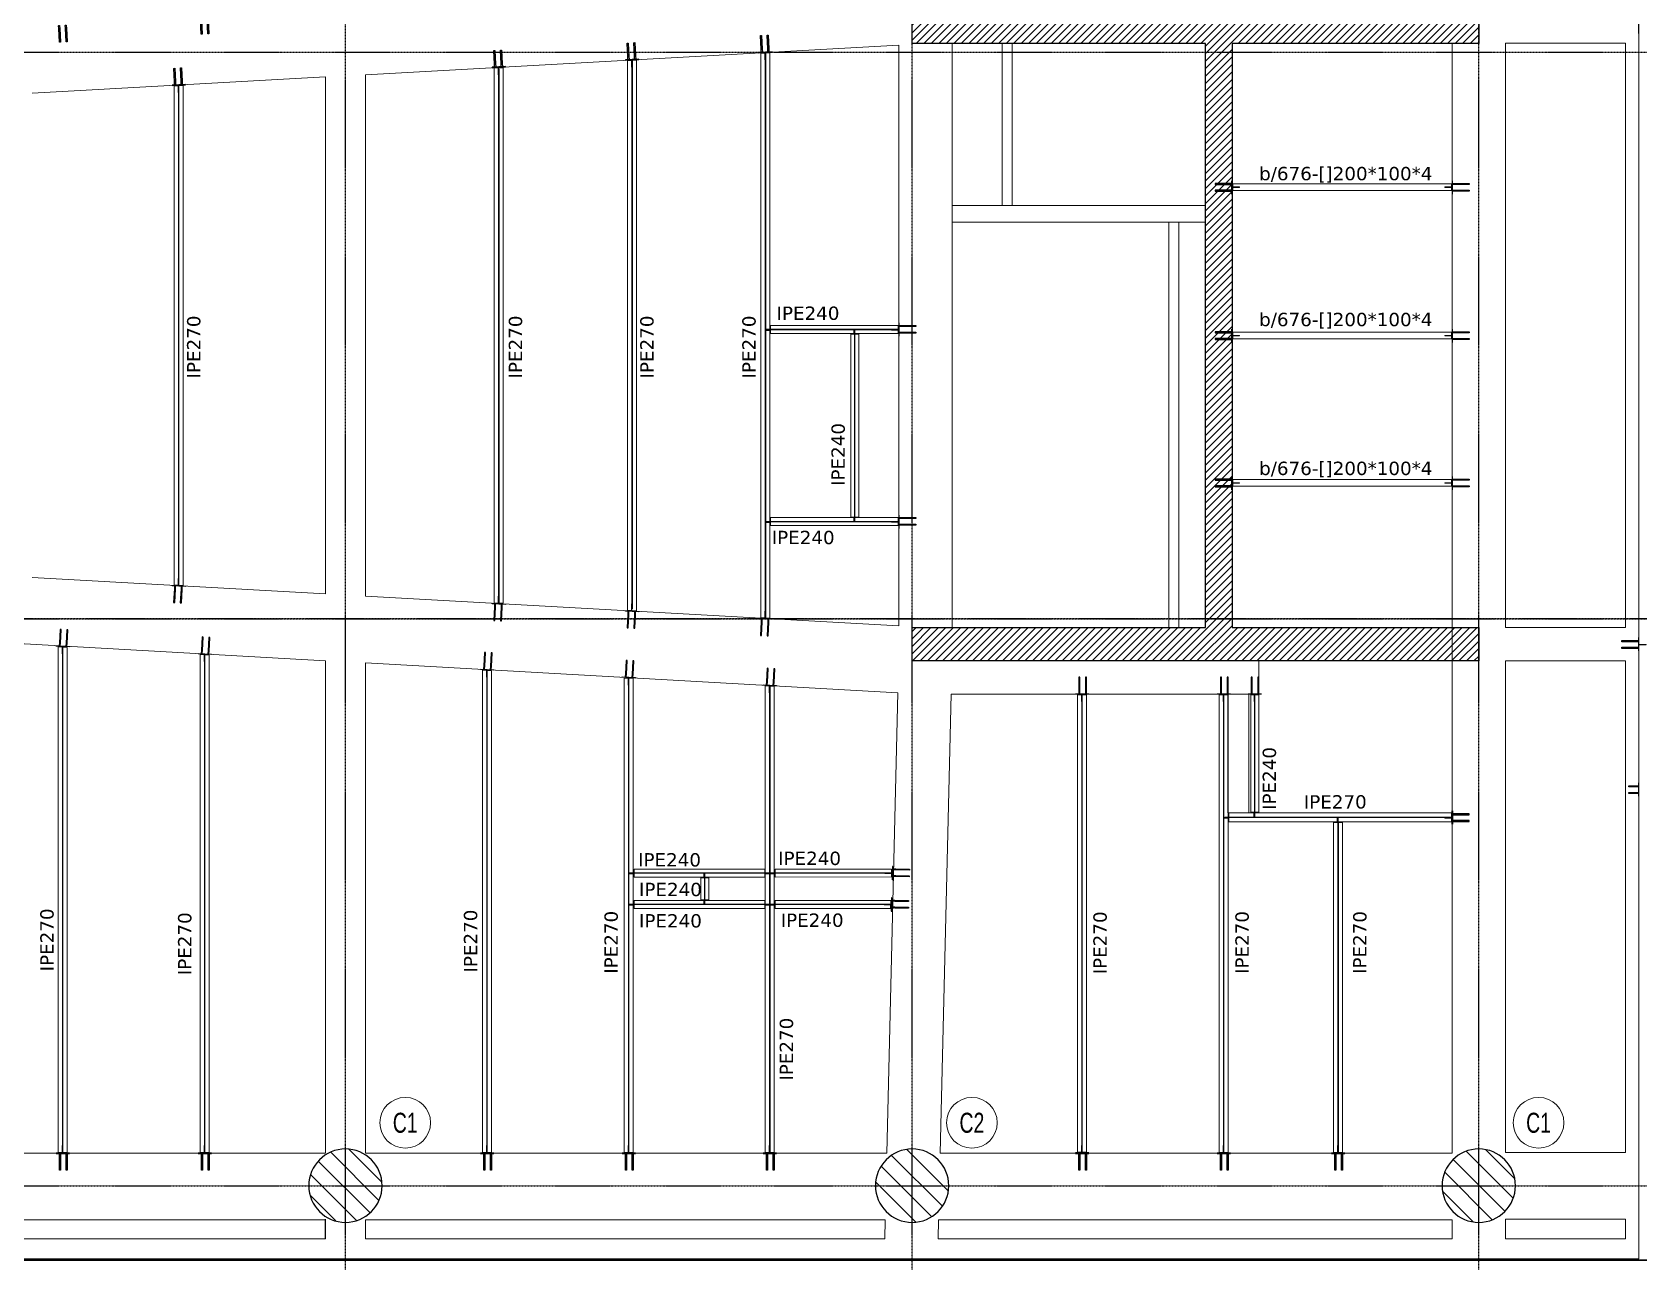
# Model space of a CAD drawing. Header units: millimetres. Extents: x -6598 to 74598, y -11659 to 33736.
# Drawn here: x 37801 to 61901, y -1143 to 17300 of the extents above; entities that cross this region are included whole.
import ezdxf
from ezdxf.enums import TextEntityAlignment as Align

# ---------------------------------------------------------------- set-up
doc = ezdxf.new("R2010")
doc.units = ezdxf.units.MM
doc.header["$LTSCALE"] = 0.95
doc.linetypes.add('DXK_LINE_DOT3', pattern=[5.9187, 2.979, -0.9799, 0.9799, -0.9799])
for name, color, linetype, lineweight in [('0-1', 7, 'Continuous', 5), ('E_B_PLACA-1', 10, 'Continuous', 25), ('E_B_PLACA-2', 254, 'Continuous', 25), ('E_COLUMNAS', 1, 'Continuous', 18), ('E_COLUMNAS-3', 1, 'Continuous', 35), ('E_COLUMNAS-4', 1, 'Continuous', 25), ('E_TEXTO', 3, 'Continuous', 9), ('E_VIGAS', 5, 'Continuous', 9), ('E_VIGAS-1', 5, 'Continuous', 25), ('E_VIGAS-2', 10, 'Continuous', 25), ('E_VIGAS-3', 5, 'Continuous', 25), ('HCB-VIGAS', 4, 'Continuous', 15), ('HCB_ALMA', 255, 'Continuous', 5), ('HCB_VIGAS', 4, 'Continuous', 15), ('S-STRS', 31, 'Continuous', 9)]:
    doc.layers.add(name, color=color, linetype=linetype, lineweight=lineweight)
for name, color, linetype in [('HCB-ACH_PANT', 253, 'Continuous'), ('HCB-EJES', 1, 'Continuous'), ('HCB-PLATINAS', 5, 'Continuous'), ('HCB_PANTALLAS', 6, 'Continuous')]:
    doc.layers.add(name, color=color, linetype=linetype)
doc.styles.add('Arial Narrow', font='', dxfattribs={"width": 0.85, "height": 0.3})
doc.styles.add('VERDANA', font='verdana.ttf')
doc.styles.get('Arial Narrow').set_extended_font_data('Arial Narrow')

# ---------------------------------------------------------------- blocks, each defined once
blk = doc.blocks.new('EST_SFM_VIGA-METALICA-SECCION-C - EST_SFM_VIGA-METALICA-UPN100-1527742-_58_00m_N_E_-NIVEL-15 DOC')
at = {"layer": 'E_VIGAS-2'}
blk.add_line((34.044, 0.018), (-34.827, 0.018), dxfattribs=at)
blk = doc.blocks.new('DCTIB_CNI_EST_MOD-1A-FAC_0001_rvt-1-_58_00m_N_E_-NIVEL-15 DOC')
at = {"layer": 'E_B_PLACA-1'}
blk.add_line((-74.597, 139.545), (-5.727, 139.545), dxfattribs=at)
at = {"layer": 'E_B_PLACA-2'}
blk.add_line((-5.727, 139.545), (-74.597, 139.545), dxfattribs=at)
at = {"layer": 'E_VIGAS-1'}
for p, q in [((-35.953, 139.567), (-35.871, 139.567)), ((-35.953, 139.567), (-35.953, 139.545)), ((-35.871, 139.567), (-35.871, 139.545)), ((-33.828, 139.567), (-33.746, 139.567)), ((-33.828, 139.567), (-33.828, 139.545)), ((-33.746, 139.567), (-33.746, 139.545)), ((-31.703, 139.567), (-31.621, 139.567)), ((-31.703, 139.567), (-31.703, 139.545)), ((-31.621, 139.567), (-31.621, 139.545)), ((-29.578, 139.567), (-29.496, 139.567)), ((-29.578, 139.545), (-29.578, 139.567)), ((-29.496, 139.545), (-29.496, 139.567)), ((-27.454, 139.567), (-27.372, 139.567)), ((-27.454, 139.567), (-27.454, 139.545)), ((-27.372, 139.567), (-27.372, 139.545)), ((-25.328, 139.567), (-25.246, 139.567)), ((-25.328, 139.567), (-25.328, 139.545)), ((-25.246, 139.567), (-25.246, 139.545)), ((-23.203, 139.567), (-23.121, 139.567)), ((-23.203, 139.567), (-23.203, 139.545)), ((-23.121, 139.567), (-23.121, 139.545)), ((-21.078, 139.567), (-20.996, 139.567)), ((-21.078, 139.545), (-21.078, 139.567)), ((-20.996, 139.545), (-20.996, 139.567)), ((-18.953, 139.567), (-18.871, 139.567)), ((-18.953, 139.567), (-18.953, 139.545)), ((-18.871, 139.567), (-18.871, 139.545)), ((-16.828, 139.567), (-16.746, 139.567)), ((-16.828, 139.567), (-16.828, 139.545)), ((-16.746, 139.567), (-16.746, 139.545)), ((-14.703, 139.567), (-14.621, 139.567)), ((-14.703, 139.567), (-14.703, 139.545)), ((-14.621, 139.567), (-14.621, 139.545)), ((-12.393, 139.567), (-12.311, 139.567)), ((-12.393, 139.545), (-12.393, 139.567)), ((-12.311, 139.545), (-12.311, 139.567))]:
    blk.add_line(p, q, dxfattribs=at)
blk.add_blockref('EST_SFM_VIGA-METALICA-SECCION-C - EST_SFM_VIGA-METALICA-UPN100-1527742-_58_00m_N_E_-NIVEL-15 DOC', (-39.77, 139.527), dxfattribs=at)
blk = doc.blocks.new('EST_SCM_COLUMNA-SECCION-CIRCULAR - EST_SCM_COLUMNA-CONCRETO-CIRCULAR_Ø_110cm-V14-_58_00m_N_E_-NIVEL-15 DOC')
at = {"layer": 'E_COLUMNAS'}
h = blk.add_hatch(dxfattribs=at)
h.set_pattern_fill('FP_11', color=256, style=0, pattern_type=2)
h.set_pattern_definition([(135, (31.662, -140.662), (-0.15909903, -0.15909903), [])])
h.paths.add_polyline_path([(0.041, -0.548), (0.122, -0.536), (0.201, -0.512), (0.275, -0.476), (0.343, -0.43), (0.403, -0.374), (0.454, -0.31), (0.496, -0.239), (0.526, -0.162), (0.544, -0.082), (0.55, 0), (0.544, 0.082), (0.526, 0.162), (0.496, 0.239), (0.454, 0.31), (0.403, 0.374), (0.343, 0.43), (0.275, 0.476), (0.201, 0.512), (0.122, 0.536), (0.041, 0.548), (-0.041, 0.548), (-0.122, 0.536), (-0.201, 0.512), (-0.275, 0.476), (-0.343, 0.43), (-0.403, 0.374), (-0.454, 0.31), (-0.496, 0.239), (-0.526, 0.162), (-0.544, 0.082), (-0.55, 0), (-0.544, -0.082), (-0.526, -0.162), (-0.496, -0.239), (-0.454, -0.31), (-0.403, -0.374), (-0.343, -0.43), (-0.275, -0.476), (-0.201, -0.512), (-0.122, -0.536), (-0.041, -0.548)])
at = {"layer": 'E_COLUMNAS-4'}
for start, end in [(360, 180), (180, 360)]:
    blk.add_arc((0, 0), 0.55, start, end, dxfattribs=at)
blk = doc.blocks.new('EST_SCM_COLUMNA-SECCION-CIRCULAR - EST_SCM_COLUMNA-CONCRETO-CIRCULAR_Ø_110cm-V15-_58_00m_N_E_-NIVEL-15 DOC')
at = {"layer": 'E_COLUMNAS'}
h = blk.add_hatch(dxfattribs=at)
h.set_pattern_fill('FP_12', color=256, style=0, pattern_type=2)
h.set_pattern_definition([(135, (23.162, -140.662), (-0.15909903, -0.15909903), [])])
h.paths.add_polyline_path([(0.041, -0.548), (0.122, -0.536), (0.201, -0.512), (0.275, -0.476), (0.343, -0.43), (0.403, -0.374), (0.454, -0.31), (0.496, -0.239), (0.526, -0.162), (0.544, -0.082), (0.55, 0), (0.544, 0.082), (0.526, 0.162), (0.496, 0.239), (0.454, 0.31), (0.403, 0.374), (0.343, 0.43), (0.275, 0.476), (0.201, 0.512), (0.122, 0.536), (0.041, 0.548), (-0.041, 0.548), (-0.122, 0.536), (-0.201, 0.512), (-0.275, 0.476), (-0.343, 0.43), (-0.403, 0.374), (-0.454, 0.31), (-0.496, 0.239), (-0.526, 0.162), (-0.544, 0.082), (-0.55, 0), (-0.544, -0.082), (-0.526, -0.162), (-0.496, -0.239), (-0.454, -0.31), (-0.403, -0.374), (-0.343, -0.43), (-0.275, -0.476), (-0.201, -0.512), (-0.122, -0.536), (-0.041, -0.548)])
at = {"layer": 'E_COLUMNAS-4'}
for start, end in [(360, 180), (180, 360)]:
    blk.add_arc((0, 0), 0.55, start, end, dxfattribs=at)
blk = doc.blocks.new('EST_SCM_COLUMNA-SECCION-CIRCULAR - EST_SCM_COLUMNA-CONCRETO-CIRCULAR_Ø_110cm-V16-_58_00m_N_E_-NIVEL-15 DOC')
at = {"layer": 'E_COLUMNAS'}
h = blk.add_hatch(dxfattribs=at)
h.set_pattern_fill('FP_13', color=256, style=0, pattern_type=2)
h.set_pattern_definition([(135, (14.662, -140.662), (-0.15909903, -0.15909903), [])])
h.paths.add_polyline_path([(0.041, -0.548), (0.122, -0.536), (0.201, -0.512), (0.275, -0.476), (0.343, -0.43), (0.403, -0.374), (0.454, -0.31), (0.496, -0.239), (0.526, -0.162), (0.544, -0.082), (0.55, 0), (0.544, 0.082), (0.526, 0.162), (0.496, 0.239), (0.454, 0.31), (0.403, 0.374), (0.343, 0.43), (0.275, 0.476), (0.201, 0.512), (0.122, 0.536), (0.041, 0.548), (-0.041, 0.548), (-0.122, 0.536), (-0.201, 0.512), (-0.275, 0.476), (-0.343, 0.43), (-0.403, 0.374), (-0.454, 0.31), (-0.496, 0.239), (-0.526, 0.162), (-0.544, 0.082), (-0.55, 0), (-0.544, -0.082), (-0.526, -0.162), (-0.496, -0.239), (-0.454, -0.31), (-0.403, -0.374), (-0.343, -0.43), (-0.275, -0.476), (-0.201, -0.512), (-0.122, -0.536), (-0.041, -0.548)])
at = {"layer": 'E_COLUMNAS-4'}
for start, end in [(360, 180), (180, 360)]:
    blk.add_arc((0, 0), 0.55, start, end, dxfattribs=at)
blk = doc.blocks.new('CNI_TAG COLUMNAS CONCRETO MARCA - CNI_COLUMNA CONCRETO-582370-PLANTA TIPO PISO 18 A PISO 23')
at = {"layer": 'E_TEXTO'}
for start, end in [(360, 180), (180, 360)]:
    blk.add_arc((0.00026, -0.00015), 0.00254, start, end, dxfattribs=at)

msp = doc.modelspace()

# ---------------------------------------------------------------- hatches: boundary and pattern name
at = {"layer": 'HCB-ACH_PANT'}
h = msp.add_hatch(dxfattribs=at)
h.set_pattern_fill('ANSI31', color=256, scale=25)
h.set_pattern_definition([(45, (-21179.4, -55448.73), (-56.1266, 56.1266), [])])
h.paths.add_polyline_path([(59500.2, 7870.3), (51000.2, 7870.3), (51000.2, 8370.3), (55400.2, 8370.3), (55400.2, 17130.3), (51000.2, 17130.3), (51000.2, 17630.3), (59500.2, 17630.3), (59500.2, 17130.3), (55800.2, 17130.3), (55800.2, 8370.3), (59500.2, 8370.3)])

# ---------------------------------------------------------------- linework, layer by layer
at = {"layer": 'E_VIGAS', "color": 30, "true_color": 0xf26722}
for p, q in [((55400.1, 14698), (51600.1, 14698)), ((55400.1, 14448), (51600.1, 14448)), ((54852.1, 14448), (54851.9, 8368)), ((55002.1, 14448), (55001.9, 8368))]:
    msp.add_line(p, q, dxfattribs=at)
for points in [[(6101, 26596), (6101, -1095.8), (61901.2, -1095.7), (61901.1, 26596)], [(59901.2, 17132.6), (59901.2, 8370.2), (61701.2, 8370.2), (61701.2, 17132.6)], [(42201, 490.1), (42201, 7872.9), (37683.7, 8125.3), (34588.7, 8125.3), (34472.8, 490.1)], [(50621.1, 490.1), (50786.9, 7393.2), (42801, 7839.3), (42801, 490.1)], [(59901.2, 500.1), (61701.2, 500.1), (61701.2, 7870.2), (59901.2, 7870.2)], [(42201, -509.9), (34457.6, -509.9), (34453.3, -795.8), (42201, -795.8)], [(50597.1, -509.9), (42801, -509.9), (42801, -795.8), (50590.2, -795.8)], [(59101.2, -509.9), (51397.3, -509.9), (51390.4, -795.8), (59101.2, -795.8)], [(59901.2, -499.9), (59901.2, -795.8), (61701.2, -795.8), (61701.2, -499.9)]]:
    msp.add_lwpolyline(points, close=True, dxfattribs=at)
for points in [[(51001.2, 17130.3), (51601, 17130.3), (51601, 8370.3), (51601, 8370.3)], [(56201, 7870.3), (56201, 7870.3), (56200, 7370.1), (55735, 7370.2), (55735, 7370.2), (51586.6, 7370.2), (51421.3, 490.1), (59101.2, 490.1), (59101.2, 17130.3)], [(52500.1, 17127.8), (52500.1, 14698), (52350.1, 14698), (52350.1, 17127.8)], [(50801, 17106.7), (42801, 16661.2), (42801, 8840.9), (50801, 8393.9), (50801, 17106.7)], [(37801.2, 9120.2), (42201, 8874.4), (42201, 16627.8), (37801.2, 16382.8)], [(56050, 5590.9), (56050, 7370.1), (55735, 7370.2), (55735, 5590.1), (56050, 5590.1)]]:
    msp.add_lwpolyline(points, dxfattribs=at)
at = {"layer": 'E_VIGAS-3'}
for p, q in [((59100, 17130.3), (59100, 17132.6)), ((59100, 17125.3), (59100, 17130.3)), ((51599.8, 8370.2), (51600, 8370.2)), ((42200, -795.8), (42200, -499.9))]:
    msp.add_line(p, q, dxfattribs=at)
at = {"layer": 'HCB-EJES', "linetype": 'DXK_LINE_DOT3'}
for p, q in [((42500.1, -5780.2), (42500.1, 31280.5)), ((51000.1, -5780.2), (51000.1, 31280.5)), ((59500.1, -5780.2), (59500.1, 31280.5)), ((-5098.2, 17000), (73098.4, 17000)), ((-5098.2, 0), (73098.4, 0))]:
    msp.add_line(p, q, dxfattribs=at)
msp.add_lwpolyline([(73098.4, 8500), (-5098.2, 8500), (73098.4, 8500)], dxfattribs=at)
at = {"layer": 'HCB-PLATINAS', "color": 5}
for points in [[(38201.1, 17399.1), (38204.6, 17400.8), (38208.3, 17399.5), (38210.4, 17398.8), (38213.1, 17393.2), (38215.1, 17355.8), (38226.5, 17151.6), (38210.5, 17150.7), (38199.2, 17354.9), (38197.1, 17392.4), (38199.1, 17398.1)], [(38300.9, 17404.6), (38304.5, 17406.3), (38308.2, 17405), (38310.3, 17404.3), (38312.9, 17398.8), (38315, 17361.4), (38326.4, 17157.2), (38310.4, 17156.3), (38299, 17360.5), (38296.9, 17397.9), (38299, 17403.7)], [(40326.1, 17517.4), (40329.6, 17519.1), (40333.3, 17517.8), (40335.4, 17517.1), (40338, 17511.6), (40340.1, 17474.1), (40351.5, 17269.9), (40335.5, 17269.1), (40324.1, 17473.2), (40322.1, 17510.7), (40324.1, 17516.5)], [(40425.9, 17523), (40429.4, 17524.7), (40433.1, 17523.4), (40435.2, 17522.7), (40437.9, 17517.1), (40440, 17479.7), (40451.3, 17275.5), (40435.4, 17274.6), (40424, 17478.8), (40421.9, 17516.2), (40423.9, 17522)], [(46750.2, 16888.7), (46746.6, 16887), (46742.9, 16888.3), (46740.8, 16889), (46738.2, 16894.5), (46736.1, 16932), (46724.8, 17136.2), (46740.8, 17137), (46752.1, 16932.8), (46754.2, 16895.4), (46752.1, 16889.6)], [(46850, 16894.2), (46846.5, 16892.5), (46842.8, 16893.8), (46840.7, 16894.5), (46838, 16900), (46836, 16937.5), (46824.7, 17141.7), (46840.6, 17142.6), (46851.9, 16938.4), (46854, 16900.9), (46852, 16895.2)], [(48749.5, 17000), (48746, 16998.3), (48742.3, 16999.6), (48740.2, 17000.3), (48737.6, 17005.8), (48735.5, 17043.3), (48724.2, 17247.5), (48740.2, 17248.4), (48751.5, 17044.2), (48753.6, 17006.7), (48751.5, 17001)], [(48849.4, 17005.5), (48845.9, 17003.8), (48842.2, 17005.1), (48840.1, 17005.9), (48837.4, 17011.4), (48835.4, 17048.8), (48824.1, 17253), (48840, 17253.9), (48851.3, 17049.7), (48853.4, 17012.3), (48851.4, 17006.5)], [(44750.2, 16777.3), (44746.7, 16775.6), (44743, 16776.9), (44740.9, 16777.6), (44738.3, 16783.2), (44736.2, 16820.6), (44724.9, 17024.8), (44740.9, 17025.7), (44752.2, 16821.5), (44754.3, 16784), (44752.2, 16778.3)], [(44850.1, 16782.8), (44846.6, 16781.1), (44842.9, 16782.4), (44840.8, 16783.2), (44838.1, 16788.7), (44836.1, 16826.1), (44824.8, 17030.3), (44840.7, 17031.2), (44852, 16827), (44854.1, 16789.6), (44852.1, 16783.8)], [(39949.3, 16510), (39945.8, 16508.3), (39942.1, 16509.6), (39940, 16510.3), (39937.4, 16515.8), (39935.3, 16553.2), (39924, 16757.4), (39940, 16758.3), (39951.3, 16554.1), (39953.3, 16516.7), (39951.3, 16510.9)], [(40049.2, 16515.5), (40045.6, 16513.8), (40042, 16515.1), (40039.9, 16515.8), (40037.2, 16521.3), (40035.1, 16558.8), (40023.8, 16763), (40039.8, 16763.8), (40051.1, 16559.7), (40053.2, 16522.2), (40051.2, 16516.4)], [(55792.5, 15019.7), (55794, 15023.3), (55792.5, 15026.9), (55791.7, 15029), (55786, 15031.3), (55748.5, 15031.3), (55544, 15031.3), (55544, 15015.3), (55748.5, 15015.3), (55786, 15015.3), (55791.7, 15017.6)], [(59108.9, 15019.7), (59107.4, 15023.3), (59108.9, 15026.9), (59109.8, 15029), (59115.4, 15031.3), (59152.9, 15031.3), (59357.4, 15031.3), (59357.4, 15015.3), (59152.9, 15015.3), (59115.4, 15015.3), (59109.8, 15017.6)], [(55792.5, 14919.7), (55794, 14923.3), (55792.5, 14926.9), (55791.7, 14929), (55786, 14931.3), (55748.5, 14931.3), (55544, 14931.3), (55544, 14915.3), (55748.5, 14915.3), (55786, 14915.3), (55791.7, 14917.6)], [(59108.9, 14919.7), (59107.4, 14923.3), (59108.9, 14926.9), (59109.8, 14929), (59115.4, 14931.3), (59152.9, 14931.3), (59357.4, 14931.3), (59357.4, 14915.3), (59152.9, 14915.3), (59115.4, 14915.3), (59109.8, 14917.6)], [(50807.6, 12890.6), (50806.1, 12894.2), (50807.6, 12897.8), (50808.4, 12899.8), (50814.1, 12902.2), (50851.6, 12902.2), (51056.1, 12902.2), (51056.1, 12886.2), (50851.6, 12886.2), (50814.1, 12886.2), (50808.4, 12888.5)], [(50807.6, 12790.6), (50806.1, 12794.2), (50807.6, 12797.8), (50808.4, 12799.8), (50814.1, 12802.2), (50851.6, 12802.2), (51056.1, 12802.2), (51056.1, 12786.2), (50851.6, 12786.2), (50814.1, 12786.2), (50808.4, 12788.5)], [(55792.5, 12794.5), (55794, 12798.1), (55792.5, 12801.7), (55791.7, 12803.8), (55786, 12806.1), (55748.5, 12806.1), (55544, 12806.1), (55544, 12790.1), (55748.5, 12790.1), (55786, 12790.1), (55791.7, 12792.4)], [(59108.9, 12794.5), (59107.4, 12798.1), (59108.9, 12801.7), (59109.8, 12803.8), (59115.4, 12806.1), (59152.9, 12806.1), (59357.4, 12806.1), (59357.4, 12790.1), (59152.9, 12790.1), (59115.4, 12790.1), (59109.8, 12792.4)], [(55792.5, 12694.5), (55794, 12698.1), (55792.5, 12701.7), (55791.7, 12703.8), (55786, 12706.1), (55748.5, 12706.1), (55544, 12706.1), (55544, 12690.1), (55748.5, 12690.1), (55786, 12690.1), (55791.7, 12692.4)], [(59108.9, 12694.5), (59107.4, 12698.1), (59108.9, 12701.7), (59109.8, 12703.8), (59115.4, 12706.1), (59152.9, 12706.1), (59357.4, 12706.1), (59357.4, 12690.1), (59152.9, 12690.1), (59115.4, 12690.1), (59109.8, 12692.4)], [(55792.5, 10584.7), (55794, 10588.3), (55792.5, 10591.9), (55791.7, 10594), (55786, 10596.3), (55748.5, 10596.3), (55544, 10596.3), (55544, 10580.3), (55748.5, 10580.3), (55786, 10580.3), (55791.7, 10582.6)], [(55792.5, 10484.7), (55794, 10488.3), (55792.5, 10491.9), (55791.7, 10494), (55786, 10496.3), (55748.5, 10496.3), (55544, 10496.3), (55544, 10480.3), (55748.5, 10480.3), (55786, 10480.3), (55791.7, 10482.6)], [(59108.9, 10584.7), (59107.4, 10588.3), (59108.9, 10591.9), (59109.8, 10594), (59115.4, 10596.3), (59152.9, 10596.3), (59357.4, 10596.3), (59357.4, 10580.3), (59152.9, 10580.3), (59115.4, 10580.3), (59109.8, 10582.6)], [(59108.9, 10484.7), (59107.4, 10488.3), (59108.9, 10491.9), (59109.8, 10494), (59115.4, 10496.3), (59152.9, 10496.3), (59357.4, 10496.3), (59357.4, 10480.3), (59152.9, 10480.3), (59115.4, 10480.3), (59109.8, 10482.6)], [(50807.6, 10008.9), (50806.1, 10012.5), (50807.6, 10016.2), (50808.4, 10018.2), (50814.1, 10020.5), (50851.6, 10020.5), (51056.1, 10020.5), (51056.1, 10004.5), (50851.6, 10004.5), (50814.1, 10004.5), (50808.4, 10006.9)], [(50807.6, 9908.9), (50806.1, 9912.5), (50807.6, 9916.2), (50808.4, 9918.2), (50814.1, 9920.5), (50851.6, 9920.5), (51056.1, 9920.5), (51056.1, 9904.5), (50851.6, 9904.5), (50814.1, 9904.5), (50808.4, 9906.9)], [(39948.6, 8992.7), (39945.1, 8994.4), (39941.4, 8993.1), (39939.3, 8992.4), (39936.6, 8986.8), (39934.6, 8949.4), (39923.3, 8745.2), (39939.2, 8744.3), (39950.5, 8948.5), (39952.6, 8986), (39950.6, 8991.7)], [(40048.4, 8987.2), (40044.9, 8988.9), (40041.2, 8987.6), (40039.1, 8986.8), (40036.5, 8981.3), (40034.4, 8943.9), (40023.1, 8739.7), (40039.1, 8738.8), (40050.4, 8943), (40052.5, 8980.4), (40050.4, 8986.2)], [(44749.1, 8724.5), (44745.5, 8726.2), (44741.8, 8724.9), (44739.8, 8724.2), (44737.1, 8718.6), (44735, 8681.2), (44723.7, 8477), (44739.7, 8476.1), (44751, 8680.3), (44753.1, 8717.8), (44751.1, 8723.5)], [(44848.9, 8719), (44845.4, 8720.7), (44841.7, 8719.4), (44839.6, 8718.6), (44837, 8713.1), (44834.9, 8675.7), (44823.6, 8471.5), (44839.6, 8470.6), (44850.9, 8674.8), (44852.9, 8712.2), (44850.9, 8718)], [(46749, 8612.8), (46745.5, 8614.5), (46741.8, 8613.2), (46739.7, 8612.4), (46737, 8606.9), (46735, 8569.5), (46723.6, 8365.3), (46739.6, 8364.4), (46750.9, 8568.6), (46753, 8606), (46751, 8611.8)], [(46848.8, 8607.2), (46845.3, 8608.9), (46841.6, 8607.6), (46839.5, 8606.9), (46836.9, 8601.4), (46834.8, 8563.9), (46823.5, 8359.8), (46839.5, 8358.9), (46850.8, 8563.1), (46852.8, 8600.5), (46850.8, 8606.3)], [(48749.2, 8501), (48745.6, 8502.7), (48741.9, 8501.4), (48739.9, 8500.7), (48737.2, 8495.2), (48735.1, 8457.7), (48723.8, 8253.5), (48739.8, 8252.6), (48751.1, 8456.8), (48753.2, 8494.3), (48751.1, 8500.1)], [(48849, 8495.5), (48845.5, 8497.2), (48841.8, 8495.9), (48839.7, 8495.2), (48837, 8489.6), (48835, 8452.2), (48823.7, 8248), (48839.6, 8247.1), (48851, 8451.3), (48853, 8488.7), (48851, 8494.5)], [(38211.3, 8095.3), (38214.8, 8093.6), (38218.5, 8094.9), (38220.6, 8095.7), (38223.2, 8101.2), (38225.3, 8138.6), (38236.6, 8342.8), (38220.6, 8343.7), (38209.3, 8139.5), (38207.3, 8102.1), (38209.3, 8096.3)], [(38311.1, 8089.8), (38314.6, 8088.1), (38318.3, 8089.4), (38320.4, 8090.1), (38323.1, 8095.7), (38325.1, 8133.1), (38336.4, 8337.3), (38320.5, 8338.2), (38309.2, 8134), (38307.1, 8096.5), (38309.1, 8090.8)], [(40340.9, 7980.8), (40344.4, 7979.1), (40348.1, 7980.4), (40350.2, 7981.2), (40352.9, 7986.7), (40354.9, 8024.1), (40366.3, 8228.3), (40350.3, 8229.2), (40339, 8025), (40336.9, 7987.6), (40338.9, 7981.8)], [(40440.8, 7975.3), (40444.3, 7973.6), (40448, 7974.9), (40450.1, 7975.6), (40452.7, 7981.2), (40454.8, 8018.6), (40466.1, 8222.8), (40450.1, 8223.7), (40438.8, 8019.5), (40436.7, 7982), (40438.8, 7976.3)], [(44576, 7747.5), (44579.5, 7745.8), (44583.2, 7747.1), (44585.3, 7747.8), (44587.9, 7753.3), (44590, 7790.8), (44601.3, 7995), (44585.3, 7995.9), (44574, 7791.7), (44572, 7754.2), (44574, 7748.5)], [(44675.8, 7742), (44679.4, 7740.3), (44683.1, 7741.6), (44685.1, 7742.3), (44687.8, 7747.8), (44689.9, 7785.3), (44701.2, 7989.4), (44685.2, 7990.3), (44673.9, 7786.1), (44671.8, 7748.7), (44673.8, 7742.9)], [(61892.7, 8169.8), (61894.2, 8166.1), (61892.7, 8162.5), (61891.9, 8160.5), (61886.2, 8158.1), (61848.7, 8158.1), (61644.2, 8158.1), (61644.2, 8174.1), (61848.7, 8174.1), (61886.2, 8174.1), (61891.9, 8171.8)], [(61892.7, 8069.8), (61894.2, 8066.1), (61892.7, 8062.5), (61891.9, 8060.5), (61886.2, 8058.1), (61848.7, 8058.1), (61644.2, 8058.1), (61644.2, 8074.1), (61848.7, 8074.1), (61886.2, 8074.1), (61891.9, 8071.8)], [(46701, 7628.8), (46704.5, 7627.1), (46708.2, 7628.4), (46710.3, 7629.2), (46712.9, 7634.7), (46715, 7672.1), (46726.3, 7876.3), (46710.3, 7877.2), (46699, 7673), (46696.9, 7635.6), (46699, 7629.8)], [(46800.8, 7623.3), (46804.3, 7621.6), (46808, 7622.9), (46810.1, 7623.6), (46812.8, 7629.1), (46814.8, 7666.6), (46826.1, 7870.8), (46810.2, 7871.7), (46798.9, 7667.5), (46796.8, 7630), (46798.8, 7624.2)], [(48816.2, 7510.6), (48819.7, 7508.9), (48823.4, 7510.2), (48825.5, 7511), (48828.1, 7516.5), (48830.2, 7553.9), (48841.5, 7758.1), (48825.5, 7759), (48814.2, 7554.8), (48812.2, 7517.4), (48814.2, 7511.6)], [(48916, 7505.1), (48919.6, 7503.4), (48923.3, 7504.7), (48925.3, 7505.4), (48928, 7511), (48930.1, 7548.4), (48941.4, 7752.6), (48925.4, 7753.5), (48914.1, 7549.3), (48912, 7511.8), (48914, 7506.1)], [(53503.3, 7377.6), (53507, 7376.1), (53510.6, 7377.6), (53512.6, 7378.5), (53515, 7384.1), (53515, 7421.6), (53515, 7626.1), (53499, 7626.1), (53499, 7421.6), (53499, 7384.1), (53501.3, 7378.5)], [(53603.3, 7377.6), (53607, 7376.1), (53610.6, 7377.6), (53612.6, 7378.5), (53615, 7384.1), (53615, 7421.6), (53615, 7626.1), (53599, 7626.1), (53599, 7421.6), (53599, 7384.1), (53601.3, 7378.5)], [(55628.4, 7377.6), (55632, 7376.1), (55635.6, 7377.6), (55637.6, 7378.5), (55640, 7384.1), (55640, 7421.6), (55640, 7626.1), (55624, 7626.1), (55624, 7421.6), (55624, 7384.1), (55626.3, 7378.5)], [(55728.4, 7377.6), (55732, 7376.1), (55735.6, 7377.6), (55737.6, 7378.5), (55740, 7384.1), (55740, 7421.6), (55740, 7626.1), (55724, 7626.1), (55724, 7421.6), (55724, 7384.1), (55726.3, 7378.5)], [(56090.4, 7377.6), (56094, 7376.1), (56097.7, 7377.6), (56099.7, 7378.5), (56102, 7384.1), (56102, 7421.6), (56102, 7626.1), (56086, 7626.1), (56086, 7421.6), (56086, 7384.1), (56088.4, 7378.5)], [(56190.4, 7377.6), (56194, 7376.1), (56197.7, 7377.6), (56199.7, 7378.5), (56202, 7384.1), (56202, 7421.6), (56202, 7626.1), (56186, 7626.1), (56186, 7421.6), (56186, 7384.1), (56188.4, 7378.5)], [(61893.7, 5992.6), (61895.2, 5989), (61893.7, 5985.4), (61892.8, 5983.4), (61887.2, 5981), (61849.7, 5981), (61751.2, 5981), (61751.2, 5997), (61849.7, 5997), (61887.2, 5997), (61892.8, 5994.7)], [(61893.7, 5892.6), (61895.2, 5889), (61893.7, 5885.4), (61892.8, 5883.4), (61887.2, 5881), (61849.7, 5881), (61751.2, 5881), (61751.2, 5897), (61849.7, 5897), (61887.2, 5897), (61892.8, 5894.7)], [(59108.7, 5572.5), (59107.2, 5568.9), (59108.7, 5565.3), (59109.6, 5563.2), (59115.2, 5560.9), (59152.7, 5560.9), (59357.2, 5560.9), (59357.2, 5576.9), (59152.7, 5576.9), (59115.2, 5576.9), (59109.6, 5574.6)], [(59108.7, 5472.5), (59107.2, 5468.9), (59108.7, 5465.3), (59109.6, 5463.2), (59115.2, 5460.9), (59152.7, 5460.9), (59357.2, 5460.9), (59357.2, 5476.9), (59152.7, 5476.9), (59115.2, 5476.9), (59109.6, 5474.6)], [(50709.3, 4639.7), (50707.9, 4643.3), (50709.4, 4646.9), (50710.3, 4649), (50716, 4651.2), (50753.5, 4650.6), (50958, 4647.5), (50957.7, 4631.5), (50753.2, 4634.6), (50715.7, 4635.2), (50710.1, 4637.6)], [(50710.8, 4739.7), (50709.4, 4743.3), (50710.9, 4746.9), (50711.8, 4748.9), (50717.5, 4751.2), (50755, 4750.6), (50959.5, 4747.5), (50959.2, 4731.5), (50754.8, 4734.6), (50717.3, 4735.2), (50711.6, 4737.6)], [(50695.9, 4169.4), (50694.4, 4173), (50696, 4176.6), (50696.9, 4178.7), (50702.6, 4180.9), (50740.1, 4180.3), (50944.5, 4177.2), (50944.3, 4161.2), (50739.8, 4164.3), (50702.3, 4164.9), (50696.7, 4167.3)], [(50697.4, 4269.4), (50696, 4273), (50697.5, 4276.6), (50698.4, 4278.6), (50704.1, 4280.9), (50741.6, 4280.3), (50946, 4277.2), (50945.8, 4261.2), (50741.3, 4264.3), (50703.8, 4264.9), (50698.2, 4267.3)], [(38213.3, 482.6), (38216.9, 484.1), (38220.5, 482.6), (38222.6, 481.8), (38224.9, 476.1), (38224.9, 438.6), (38224.9, 234.1), (38208.9, 234.1), (38208.9, 438.6), (38208.9, 476.1), (38211.3, 481.8)], [(38313.3, 482.6), (38316.9, 484.1), (38320.5, 482.6), (38322.6, 481.8), (38324.9, 476.1), (38324.9, 438.6), (38324.9, 234.1), (38308.9, 234.1), (38308.9, 438.6), (38308.9, 476.1), (38311.3, 481.8)], [(40343.3, 482.6), (40346.9, 484.1), (40350.6, 482.6), (40352.6, 481.8), (40354.9, 476.1), (40354.9, 438.6), (40354.9, 234.1), (40338.9, 234.1), (40338.9, 438.6), (40338.9, 476.1), (40341.3, 481.8)], [(40443.3, 482.6), (40446.9, 484.1), (40450.6, 482.6), (40452.6, 481.8), (40454.9, 476.1), (40454.9, 438.6), (40454.9, 234.1), (40438.9, 234.1), (40438.9, 438.6), (40438.9, 476.1), (40441.3, 481.8)], [(44578.4, 482.6), (44582, 484.1), (44585.6, 482.6), (44587.6, 481.8), (44590, 476.1), (44590, 438.6), (44590, 234.1), (44574, 234.1), (44574, 438.6), (44574, 476.1), (44576.3, 481.8)], [(44678.4, 482.6), (44682, 484.1), (44685.6, 482.6), (44687.6, 481.8), (44690, 476.1), (44690, 438.6), (44690, 234.1), (44674, 234.1), (44674, 438.6), (44674, 476.1), (44676.3, 481.8)], [(46703.4, 482.6), (46707, 484.1), (46710.6, 482.6), (46712.7, 481.8), (46715, 476.1), (46715, 438.6), (46715, 234.1), (46699, 234.1), (46699, 438.6), (46699, 476.1), (46701.3, 481.8)], [(46803.4, 482.6), (46807, 484.1), (46810.6, 482.6), (46812.7, 481.8), (46815, 476.1), (46815, 438.6), (46815, 234.1), (46799, 234.1), (46799, 438.6), (46799, 476.1), (46801.3, 481.8)], [(48818.6, 482.6), (48822.2, 484.1), (48825.8, 482.6), (48827.9, 481.8), (48830.2, 476.1), (48830.2, 438.6), (48830.2, 234.1), (48814.2, 234.1), (48814.2, 438.6), (48814.2, 476.1), (48816.6, 481.8)], [(48918.6, 482.6), (48922.2, 484.1), (48925.8, 482.6), (48927.9, 481.8), (48930.2, 476.1), (48930.2, 438.6), (48930.2, 234.1), (48914.2, 234.1), (48914.2, 438.6), (48914.2, 476.1), (48916.6, 481.8)], [(53503.3, 482.8), (53507, 484.3), (53510.6, 482.8), (53512.6, 481.9), (53515, 476.3), (53515, 438.8), (53515, 234.3), (53499, 234.3), (53499, 438.8), (53499, 476.3), (53501.3, 481.9)], [(53603.3, 482.8), (53607, 484.3), (53610.6, 482.8), (53612.6, 481.9), (53615, 476.3), (53615, 438.8), (53615, 234.3), (53599, 234.3), (53599, 438.8), (53599, 476.3), (53601.3, 481.9)], [(55628.4, 482.6), (55632, 484.1), (55635.6, 482.6), (55637.6, 481.8), (55640, 476.1), (55640, 438.6), (55640, 234.1), (55624, 234.1), (55624, 438.6), (55624, 476.1), (55626.3, 481.8)], [(55728.4, 482.6), (55732, 484.1), (55735.6, 482.6), (55737.6, 481.8), (55740, 476.1), (55740, 438.6), (55740, 234.1), (55724, 234.1), (55724, 438.6), (55724, 476.1), (55726.3, 481.8)], [(57343.4, 482.6), (57347, 484.1), (57350.6, 482.6), (57352.7, 481.8), (57355, 476.1), (57355, 438.6), (57355, 234.1), (57339, 234.1), (57339, 438.6), (57339, 476.1), (57341.3, 481.8)], [(57443.4, 482.6), (57447, 484.1), (57450.6, 482.6), (57452.7, 481.8), (57455, 476.1), (57455, 438.6), (57455, 234.1), (57439, 234.1), (57439, 438.6), (57439, 476.1), (57441.3, 481.8)]]:
    msp.add_lwpolyline(points, close=True, dxfattribs=at)
at = {"layer": 'HCB-PLATINAS', "color": 4}
for points in [[(61894.2, 17480.3), (61894.2, 17280.3), (61900.2, 17280.3), (61900.2, 17480.3)], [(46900.5, 16895.5), (46700.8, 16884.4), (46701.1, 16878.4), (46900.8, 16889.5)], [(48899.9, 17006.8), (48700.2, 16995.8), (48700.5, 16989.8), (48900.2, 17000.8)], [(44900.6, 16784.1), (44700.9, 16773.1), (44701.2, 16767.1), (44900.9, 16778.1)], [(40099.7, 16516.8), (39900, 16505.7), (39900.3, 16499.7), (40100, 16510.8)], [(55794, 14869.2), (55794, 15069.2), (55800, 15069.2), (55800, 14869.2)], [(59107.4, 14869.2), (59107.4, 15069.2), (59101.4, 15069.2), (59101.4, 14869.2)], [(50806.1, 12740.1), (50806.1, 12940.1), (50800.1, 12940.1), (50800.1, 12740.1)], [(55794, 12644), (55794, 12844), (55800, 12844), (55800, 12644)], [(59107.4, 12644), (59107.4, 12844), (59101.4, 12844), (59101.4, 12644)], [(55794, 10434.2), (55794, 10634.2), (55800, 10634.2), (55800, 10434.2)], [(59107.4, 10434.2), (59107.4, 10634.2), (59101.4, 10634.2), (59101.4, 10434.2)], [(50806.1, 9858.4), (50806.1, 10058.4), (50800.1, 10058.4), (50800.1, 9858.4)], [(40098.9, 8985.9), (39899.2, 8996.9), (39899.6, 9002.9), (40099.3, 8991.9)], [(44899.4, 8717.7), (44699.7, 8728.7), (44700, 8734.7), (44899.7, 8723.7)], [(46899.3, 8605.9), (46699.6, 8617), (46700, 8623), (46899.6, 8611.9)], [(48899.5, 8494.2), (48699.8, 8505.2), (48700.1, 8511.2), (48899.8, 8500.2)], [(61894.2, 8220.2), (61894.2, 8020.2), (61900.2, 8020.2), (61900.2, 8220.2)], [(38160.8, 8096.6), (38360.5, 8085.6), (38360.1, 8079.5), (38160.4, 8090.6)], [(40290.4, 7982.1), (40490.1, 7971.1), (40489.8, 7965), (40290.1, 7976.1)], [(44525.5, 7748.8), (44725.2, 7737.7), (44724.9, 7731.6), (44525.2, 7742.8)], [(46650.5, 7630.1), (46850.2, 7619.1), (46849.8, 7613), (46650.1, 7624.1)], [(48765.7, 7511.9), (48965.4, 7500.9), (48965.1, 7494.8), (48765.4, 7505.9)], [(53452.9, 7376.1), (53652.9, 7376.1), (53652.9, 7370.1), (53452.9, 7370.1)], [(55577.9, 7376.1), (55775.2, 7376.1), (55775.2, 7370.1), (55577.9, 7370.1)], [(56041.5, 7376.1), (56237.4, 7376.1), (56237.4, 7370.1), (56041.5, 7370.1)], [(61895.2, 6043.1), (61895.2, 5843.1), (61901.2, 5843.1), (61901.2, 6043.1)], [(59107.2, 5623), (59107.2, 5423), (59101.2, 5423), (59101.2, 5623)], [(50707, 4589.2), (50710.1, 4789.2), (50704.1, 4789.3), (50701, 4589.3)], [(50693.6, 4118.9), (50696.7, 4318.9), (50690.7, 4319), (50687.6, 4119)], [(38162.8, 484.1), (38362.8, 484.1), (38362.8, 490.1), (38162.8, 490.1)], [(40292.8, 484.1), (40492.8, 484.1), (40492.8, 490.1), (40292.8, 490.1)], [(44527.9, 484.1), (44727.9, 484.1), (44727.9, 490.1), (44527.9, 490.1)], [(46652.9, 484.1), (46852.9, 484.1), (46852.9, 490.1), (46652.9, 490.1)], [(48768.1, 484.1), (48968.1, 484.1), (48968.1, 490.1), (48768.1, 490.1)], [(53452.9, 484.3), (53652.9, 484.3), (53652.9, 490.3), (53452.9, 490.3)], [(55577.9, 484.1), (55777.9, 484.1), (55777.9, 490.1), (55577.9, 490.1)], [(57292.9, 484.1), (57492.9, 484.1), (57492.9, 490.1), (57292.9, 490.1)]]:
    msp.add_lwpolyline(points, close=True, dxfattribs=at)
at = {"layer": 'HCB-VIGAS'}
for points in [[(46732.4, 8631.3), (46867.4, 8623.7), (46867.4, 16877.7), (46732.4, 16870.2)], [(46797, 16883.8), (46797, 16773.3), (46791, 16773.3), (46791, 16883.4)], [(48732.3, 8519.5), (48867.3, 8512), (48867.4, 16989), (48732.3, 16981.5)], [(48797, 16995.1), (48797, 16884.6), (48791, 16884.6), (48791, 16994.8)], [(44733, 8742.9), (44867.9, 8735.4), (44867, 16766.3), (44731.9, 16758.7)], [(44797.6, 16772.4), (44797.6, 16661.9), (44791.6, 16661.9), (44791.6, 16772.1)], [(39932.4, 16491.5), (40067.3, 16499), (40067.5, 9003.6), (39932.5, 9011.2)], [(39996.3, 16505), (39996.3, 16394.5), (39990.3, 16394.5), (39990.3, 16504.7)], [(59091.2, 14925.3), (55810.2, 14925.3), (55810.2, 15025.3), (59091.2, 15025.3)], [(48867.4, 12827.2), (48867.4, 12837.2), (48803.6, 12837.2), (48803.6, 12827.2)], [(48877.4, 12843.3), (48815.3, 12843.4), (48815.3, 12837.2), (48877.4, 12837.1)], [(50791, 12780.2), (48877.4, 12780.2), (48877.4, 12900.2), (50791, 12900.2)], [(50127.1, 12780.2), (50137.1, 12780.2), (50137.1, 12837.1), (50127.1, 12837.1)], [(50143.3, 12770.2), (50143.3, 12827.1), (50137.1, 12827.1), (50137.1, 12770.2)], [(50800.1, 12837.1), (50800.1, 12831.1), (50790.1, 12831.1), (50690.1, 12831.1), (50690.1, 12837.1), (50790.1, 12837.1)], [(59091.2, 12700.1), (55810.2, 12700.1), (55810.2, 12800.1), (59091.2, 12800.1)], [(50080.2, 10028.4), (50200.2, 10028.4), (50200.2, 12770.2), (50080.2, 12770.2)], [(59091.2, 10490.3), (55810.2, 10490.3), (55810.2, 10590.3), (59091.2, 10590.3)], [(48867.3, 9945.5), (48867.3, 9955.5), (48803.5, 9955.5), (48803.5, 9945.5)], [(48877.4, 9961.7), (48814.9, 9961.7), (48814.9, 9955.5), (48877.4, 9955.5)], [(50791, 9898.6), (48877.3, 9898.6), (48877.3, 10018.6), (50791, 10018.6)], [(50127.1, 10018.4), (50137.1, 10018.4), (50137.1, 9961.1), (50127.1, 9961.1)], [(50143.3, 10028.4), (50143.3, 9971.1), (50137.1, 9971.1), (50137.1, 10028.4)], [(50800.1, 9955.4), (50800.1, 9949.4), (50790.1, 9949.4), (50690.1, 9949.4), (50690.1, 9955.4), (50790.1, 9955.4)], [(39996.7, 8997.6), (39996.7, 9108.1), (39990.7, 9108.1), (39990.7, 8997.9)], [(44797.2, 8729.3), (44797.2, 8839.9), (44791.2, 8839.9), (44791.2, 8729.7)], [(46797.1, 8617.6), (46797.1, 8728.1), (46791.1, 8728.1), (46791.1, 8618)], [(48796.9, 8505.9), (48797, 8616.4), (48791, 8616.4), (48791, 8506.2)], [(38192.4, 500.1), (38327.4, 500.1), (38327.8, 8071.3), (38192.8, 8078.9)], [(38250.6, 8085.6), (38250.6, 7975.1), (38256.6, 7975.1), (38256.6, 8085.3)], [(40322.4, 500.1), (40457.4, 500.1), (40457.4, 7956.8), (40322.4, 7964.4)], [(40380.7, 7971.1), (40380.7, 7860.6), (40386.7, 7860.6), (40386.7, 7970.8)], [(61900.2, 8116.7), (62010.2, 8116.7), (62010.2, 8110.7), (61900.2, 8110.7)], [(44557.5, 500.1), (44692.5, 500.1), (44692.5, 7723.6), (44557.5, 7731.1)], [(44615.7, 7737.8), (44615.7, 7627.3), (44621.7, 7627.3), (44621.7, 7737.5)], [(46682.5, 500.1), (46817.5, 500.1), (46817.5, 7604.8), (46682.5, 7612.4)], [(46740.7, 7619.1), (46740.7, 7508.6), (46746.7, 7508.6), (46746.7, 7618.8)], [(48797.7, 500.1), (48932.7, 500.1), (48932.7, 7486.7), (48797.7, 7494.2)], [(48855.9, 7500.9), (48855.9, 7390.4), (48861.9, 7390.4), (48861.9, 7500.6)], [(53482.5, 7360.1), (53617.5, 7360.1), (53617.5, 500.3), (53482.5, 500.3)], [(53540.7, 7370.1), (53540.7, 7260.1), (53546.7, 7260.1), (53546.7, 7370.1)], [(55607.5, 7360), (55742.5, 7360), (55742.5, 500.1), (55607.5, 500.1)], [(55665.7, 7370.1), (55665.7, 7260.1), (55671.7, 7260.1), (55671.7, 7370.1)], [(56080.5, 7360), (56200.5, 7360), (56200, 5600.1), (56080, 5600.1)], [(56130.8, 7370.1), (56130.8, 7260.1), (56136.8, 7260.1), (56136.8, 7370.1)], [(55752.5, 5455.3), (59091.2, 5455.3), (59091.2, 5590.3), (55752.5, 5590.3)], [(56136.9, 5525.9), (56126.9, 5525.9), (56126.9, 5590.1), (56136.9, 5590.1)], [(56136.9, 5600.1), (56143.1, 5600.1), (56143.1, 5525.9), (56136.9, 5525.9)], [(55742.5, 5509.7), (55742.5, 5519.7), (55678.3, 5519.7), (55678.3, 5509.7)], [(55752.5, 5525.9), (55690, 5525.9), (55690, 5519.7), (55752.5, 5519.7)], [(57322.5, 5445.2), (57457.5, 5445.2), (57457.5, 500.1), (57322.5, 500.1)], [(57386.9, 5455.2), (57376.9, 5455.2), (57376.9, 5519.4), (57386.9, 5519.4)], [(57386.9, 5509.3), (57393.1, 5509.3), (57393.1, 5445.2), (57386.9, 5445.2)], [(59101.2, 5519.5), (58991.2, 5519.5), (58991.2, 5513.5), (59101.2, 5513.5)], [(46817.5, 4675.7), (46817.5, 4685.7), (46753.3, 4685.7), (46753.3, 4675.7)], [(46828.5, 4685.7), (46828.5, 4691.9), (46763.3, 4691.9), (46763.3, 4685.7)], [(46828.5, 4749.2), (48788.8, 4749.2), (48788.8, 4629.2), (46828.5, 4629.2)], [(47830.2, 4619.2), (47950.2, 4619.2), (47950.2, 4289.2), (47830.2, 4289.2)], [(47887, 4685.7), (47877, 4685.7), (47877, 4629.2), (47887, 4629.2)], [(47887, 4619.2), (47893.2, 4619.2), (47893.2, 4675.7), (47887, 4675.7)], [(48788.8, 4685.7), (48788.8, 4691.9), (48851.9, 4691.9), (48851.9, 4685.7)], [(48797.7, 4675.7), (48797.7, 4685.7), (48861.9, 4685.7), (48861.9, 4675.7)], [(48868.5, 4676.1), (48932.7, 4676.1), (48932.7, 4686.1), (48868.5, 4686.1)], [(48943.8, 4686.1), (48943.8, 4692.3), (48878.5, 4692.3), (48878.5, 4686.1)], [(50690, 4629.8), (48943.8, 4629.2), (48943.8, 4749.2), (50693.4, 4749.2)], [(50592.5, 4686.1), (50592.5, 4680.1), (50702.5, 4680.1), (50702.5, 4686.1)], [(46817.5, 4205.7), (46817.5, 4215.7), (46753.3, 4215.7), (46753.3, 4205.7)], [(46828.5, 4215.7), (46828.5, 4221.9), (46763.3, 4221.9), (46763.3, 4215.7)], [(46828.5, 4279.2), (48788.8, 4279.2), (48788.8, 4159.2), (46828.5, 4159.2)], [(47887.1, 4222.3), (47877.1, 4222.3), (47877.1, 4279.2), (47887.1, 4279.2)], [(47893.3, 4289.2), (47887.1, 4289.2), (47887.1, 4222.3), (47893.3, 4222.3)], [(48788.8, 4216.1), (48788.8, 4222.3), (48851.9, 4222.3), (48851.9, 4216.1)], [(48797.7, 4206.1), (48797.7, 4216.1), (48861.9, 4216.1), (48861.9, 4206.1)], [(48868.5, 4206.1), (48932.7, 4206.1), (48932.7, 4216.1), (48868.5, 4216.1)], [(48943.8, 4216.1), (48943.8, 4222.3), (48878.5, 4222.3), (48878.5, 4216.1)], [(50676.6, 4159.2), (48943.8, 4159.2), (48943.8, 4279.2), (50680, 4279.2)], [(50579.1, 4215.8), (50579.1, 4209.8), (50689.1, 4209.8), (50689.1, 4215.8)], [(38250.6, 490.1), (38250.6, 600.1), (38256.6, 600.1), (38256.6, 490.1)], [(40380.6, 490.1), (40380.6, 600.1), (40386.6, 600.1), (40386.6, 490.1)], [(44615.7, 490.1), (44615.7, 600.1), (44621.7, 600.1), (44621.7, 490.1)], [(46740.7, 490.1), (46740.7, 600.1), (46746.7, 600.1), (46746.7, 490.1)], [(48855.9, 490.1), (48855.9, 600.1), (48861.9, 600.1), (48861.9, 490.1)], [(53540.7, 490.3), (53540.7, 600.3), (53546.7, 600.3), (53546.7, 490.3)], [(55665.7, 490.1), (55665.7, 600.1), (55671.7, 600.1), (55671.7, 490.1)], [(57380.7, 490.1), (57380.7, 600.1), (57386.7, 600.1), (57386.7, 490.1)]]:
    msp.add_lwpolyline(points, close=True, dxfattribs=at)
for points in [[(48732.9, 16995.9), (48732.9, 16995.9)], [(48732.9, 16991.6), (48732.9, 16991.5)], [(38192.8, 8078.9), (38327.8, 8071.4)], [(40322.5, 7964.4), (40457.5, 7956.9)]]:
    msp.add_lwpolyline(points, dxfattribs=at)
at = {"layer": 'HCB_ALMA'}
for p, q in [((48796.9, 8511.6), (48797, 16988.4)), ((48803.5, 8518), (48803.6, 16988.4)), ((44797.5, 8749.1), (44797.6, 16751.7)), ((44804.1, 8748.7), (44804.2, 16751.7)), ((46797, 8652.3), (46797, 16870.1)), ((46803.6, 8652.3), (46803.6, 16870.1)), ((39996.7, 9011.1), (39996.7, 16491.4)), ((40003.3, 9011.1), (40003.3, 16491.4)), ((48877.4, 12843.3), (50791, 12843.3)), ((48877.4, 12837.1), (50791, 12837.1)), ((50137, 10028.4), (50137, 12770.2)), ((50143.2, 10028.4), (50143.2, 12767.5)), ((48877.4, 9955.5), (50781, 9955.5)), ((48877.5, 9961.7), (50781, 9961.7)), ((38256.6, 600.1), (38256.6, 8082.9)), ((38263.2, 500.1), (38263.2, 8082.9)), ((40386.6, 600.1), (40386.6, 7963.9)), ((40393.2, 500.1), (40393.2, 7963.9)), ((44621.7, 600.1), (44621.7, 7727.3)), ((44628.3, 500.1), (44628.3, 7727.3)), ((46746.7, 600.1), (46746.7, 7608.6)), ((46753.3, 500.1), (46753.3, 7608.6)), ((48861.9, 600.1), (48861.9, 7490.4)), ((48868.5, 500.1), (48868.5, 7490.4)), ((53546.7, 600.3), (53546.7, 7360.2)), ((53553.3, 500.3), (53553.3, 7360.2)), ((55671.7, 600.1), (55671.7, 7360)), ((55678.3, 500.1), (55678.3, 7360)), ((56136.8, 5600.1), (56136.8, 7370)), ((56143, 5600.1), (56143, 7370)), ((55678.3, 5519.5), (55678.3, 5519.5)), ((55752.5, 5526.1), (59091.2, 5526.1)), ((55752.5, 5519.5), (59091.2, 5519.5)), ((57386.7, 600.1), (57386.7, 5445.2)), ((57393.3, 500.1), (57393.3, 5445.2)), ((46828.5, 4691.9), (48788.8, 4691.9)), ((46828.5, 4685.7), (48788.8, 4685.7)), ((47887, 4289.2), (47887, 4619.2)), ((47893.2, 4289.2), (47893.2, 4619.2)), ((48943.8, 4692.3), (50691.8, 4692.3)), ((48943.8, 4686.1), (50691.6, 4686.1)), ((46828.5, 4222.3), (48788.8, 4222.3)), ((46828.5, 4216.1), (48788.8, 4216.1)), ((48943.8, 4222.3), (50678.4, 4222.3)), ((48943.8, 4216.1), (50678.2, 4216.1))]:
    msp.add_line(p, q, dxfattribs=at)
at = {"layer": 'HCB_PANTALLAS'}
msp.add_lwpolyline([(59500.2, 7870.3), (51000.2, 7870.3), (51000.2, 8370.3), (55400.2, 8370.3), (55400.2, 17130.3), (51000.2, 17130.3), (51000.2, 17630.3), (59500.2, 17630.3), (59500.2, 17130.3), (55800.2, 17130.3), (55800.2, 8370.3), (59500.2, 8370.3)], close=True, dxfattribs=at)
at = {"layer": 'HCB_VIGAS'}
for points in [[(55800, 14978.3), (55800, 14972.3), (55810, 14972.3), (55910, 14972.3), (55910, 14978.3), (55810, 14978.3)], [(59101.4, 14978.3), (59101.4, 14972.3), (59091.4, 14972.3), (58991.4, 14972.3), (58991.4, 14978.3), (59091.4, 14978.3)], [(55800, 12753.1), (55800, 12747.1), (55810, 12747.1), (55910, 12747.1), (55910, 12753.1), (55810, 12753.1)], [(59101.4, 12753.1), (59101.4, 12747.1), (59091.4, 12747.1), (58991.4, 12747.1), (58991.4, 12753.1), (59091.4, 12753.1)], [(55800, 10543.3), (55800, 10537.3), (55810, 10537.3), (55910, 10537.3), (55910, 10543.3), (55810, 10543.3)], [(59101.4, 10543.3), (59101.4, 10537.3), (59091.4, 10537.3), (58991.4, 10537.3), (58991.4, 10543.3), (59091.4, 10543.3)]]:
    msp.add_lwpolyline(points, close=True, dxfattribs=at)
at = {"layer": 'S-STRS'}
msp.add_line((51600.2, 11830.2), (51600.2, 11760.5), dxfattribs=at)

# ---------------------------------------------------------------- block references
at = {"layer": '0-1', "xscale": 1000, "yscale": 1000, "zscale": 1000}
msp.add_blockref('DCTIB_CNI_EST_MOD-1A-FAC_0001_rvt-1-_58_00m_N_E_-NIVEL-15 DOC', (74162.1, -140662.4), dxfattribs=at)
at = {"layer": 'E_COLUMNAS-3', "xscale": 1000, "yscale": 1000, "zscale": 1000}
for name, p in [('EST_SCM_COLUMNA-SECCION-CIRCULAR - EST_SCM_COLUMNA-CONCRETO-CIRCULAR_Ø_110cm-V14-_58_00m_N_E_-NIVEL-15 DOC', (42500, 0.1)), ('EST_SCM_COLUMNA-SECCION-CIRCULAR - EST_SCM_COLUMNA-CONCRETO-CIRCULAR_Ø_110cm-V15-_58_00m_N_E_-NIVEL-15 DOC', (51000, 0.1)), ('EST_SCM_COLUMNA-SECCION-CIRCULAR - EST_SCM_COLUMNA-CONCRETO-CIRCULAR_Ø_110cm-V16-_58_00m_N_E_-NIVEL-15 DOC', (59500, 0.1))]:
    msp.add_blockref(name, p, dxfattribs=at)
at = {"layer": 'E_TEXTO', "xscale": 149999.9999999996, "yscale": 149999.9999999996, "zscale": 149999.9999999996}
for p in [(43358, 966.1), (51858, 966.1), (60358, 966.1)]:
    msp.add_blockref('CNI_TAG COLUMNAS CONCRETO MARCA - CNI_COLUMNA CONCRETO-582370-PLANTA TIPO PISO 18 A PISO 23', p, dxfattribs=at)

# ---------------------------------------------------------------- texts
at = {"layer": 'E_TEXTO', "style": 'VERDANA'}
for p in [(57505.2, 15079.1), (57505.2, 12890.6), (57505.2, 10658.2)]:
    msp.add_text('b/676-[]200*100*4', height=200, dxfattribs=at).set_placement(p, align=Align.CENTER)
at = {"layer": 'E_TEXTO', "style": 'Arial Narrow', "width": 0.85}
for s, p in [('C1', (43397.1, 943.8)), ('C2', (51897.1, 943.8)), ('C1', (60397.1, 943.8))]:
    msp.add_text(s, height=300, dxfattribs=at).set_placement(p, align=Align.MIDDLE_CENTER)
at = {"layer": 'E_TEXTO', "char_height": 200, "width": 1206.139, "attachment_point": 1, "rotation": 90, "style": 'VERDANA'}
for s, insert in [('IPE270', (40124, 12106.6)), ('IPE270', (44950, 12106.6)), ('IPE270', (46922, 12106.6)), ('IPE270', (48453, 12106.6)), ('IPE240', (49790.2, 10494.6)), ('IPE240', (56258.4, 5635.5)), ('IPE270', (37923, 3214.9)), ('IPE270', (44276.8, 3197)), ('IPE270', (46384.8, 3178.4)), ('IPE270', (55848.8, 3175.4)), ('IPE270', (57615.5, 3175.4)), ('IPE270', (39989.1, 3156.8)), ('IPE270', (53718.7, 3170.3)), ('IPE270', (49014.3, 1575.6))]:
    msp.add_mtext(s, dxfattribs=dict(at, insert=insert))
at = {"layer": 'E_TEXTO', "char_height": 200, "width": 1206.139, "attachment_point": 1, "style": 'VERDANA'}
for s, insert in [('IPE240', (48966.8, 13185)), ('IPE240', (48894.5, 9821.3)), ('IPE270', (56875.5, 5856.5)), ('IPE240', (46889.7, 4987)), ('IPE240', (48990.1, 5009.7)), ('IPE240', (46903.2, 4542.5)), ('IPE240', (46903.2, 4072.4)), ('IPE240', (49029.1, 4081.9))]:
    msp.add_mtext(s, dxfattribs=dict(at, insert=insert))

doc.saveas('drawing.dxf')
